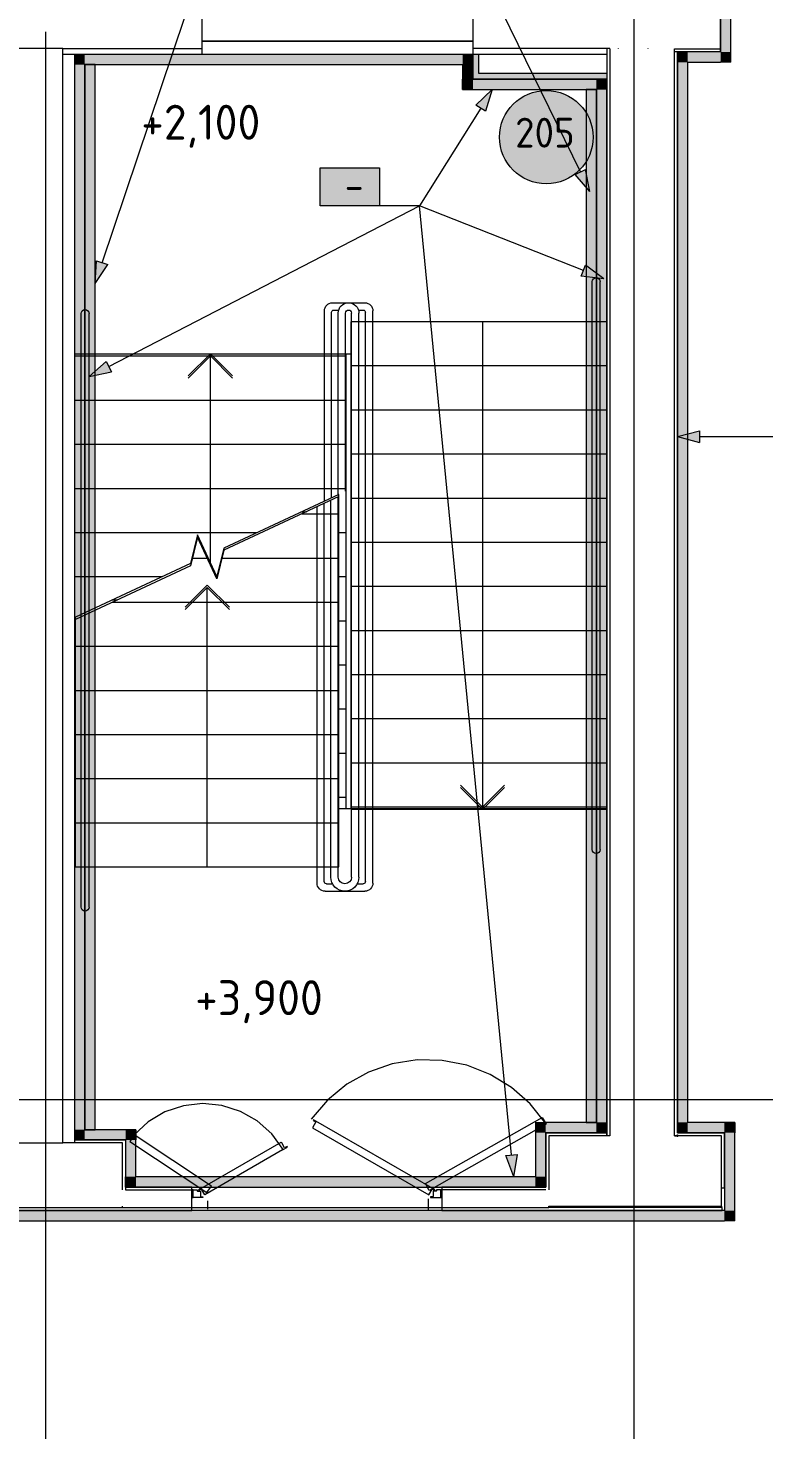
# Model space of a CAD drawing. Header units: millimetres. Extents: x 0 to 1189, y 0 to 841.
# Drawn here: x 721 to 771, y 394.9 to 490.2 of the extents above; entities that cross this region are included whole.
import ezdxf

# ---------------------------------------------------------------- set-up
doc = ezdxf.new("R2010")
doc.units = ezdxf.units.MM

msp = doc.modelspace()

# ---------------------------------------------------------------- hatches: boundary and pattern name
at = {"true_color": 0xf1d696}
h = msp.add_hatch(color=41, dxfattribs=at)
h.dxf.hatch_style = 2
h.paths.add_polyline_path([(768.752174, 488.603517), (768.052173, 488.603517), (768.052173, 494.103526), (768.752174, 494.103526)])
h = msp.add_hatch(color=41, dxfattribs=at)
h.dxf.hatch_style = 2
h.paths.add_polyline_path([(724.827107, 487.734516), (724.127106, 487.734516), (724.127106, 488.434517)])
h = msp.add_hatch(color=41, dxfattribs=at)
h.dxf.hatch_style = 2
h.paths.add_polyline_path([(724.827107, 488.434517), (724.827107, 487.734516), (724.127106, 488.434517)])
h = msp.add_hatch(color=41, dxfattribs=at)
h.dxf.hatch_style = 2
h.paths.add_polyline_path([(724.827107, 487.734516), (724.827107, 488.434517), (750.509147, 488.434517), (750.509147, 487.734516)])
h = msp.add_hatch(color=41, dxfattribs=at)
h.dxf.hatch_style = 2
h.paths.add_polyline_path([(750.509147, 487.734516), (750.509147, 488.434517), (751.209148, 488.434517)])
h = msp.add_hatch(color=41, dxfattribs=at)
h.dxf.hatch_style = 2
h.paths.add_polyline_path([(750.509147, 487.734516), (751.209148, 488.434517), (751.209148, 487.734516)])
h = msp.add_hatch(color=7)
h.dxf.hatch_style = 2
h.paths.add_polyline_path([(751.209148, 487.139515), (751.209148, 488.434517), (751.609148, 488.434517), (751.609148, 487.139515)])
h = msp.add_hatch(color=41, dxfattribs=at)
h.dxf.hatch_style = 2
h.paths.add_polyline_path([(765.80917, 487.903516), (765.109169, 487.903516), (765.109169, 488.603517)])
h = msp.add_hatch(color=41, dxfattribs=at)
h.dxf.hatch_style = 2
h.paths.add_polyline_path([(765.80917, 488.603517), (765.80917, 487.903516), (765.109169, 488.603517)])
h = msp.add_hatch(color=41, dxfattribs=at)
h.dxf.hatch_style = 2
h.paths.add_polyline_path([(765.80917, 487.903516), (765.80917, 488.603517), (768.052173, 488.603517), (768.052173, 487.903516)])
h = msp.add_hatch(color=41, dxfattribs=at)
h.dxf.hatch_style = 2
h.paths.add_polyline_path([(768.052173, 488.603517), (768.752174, 487.903516), (768.052173, 487.903516)])
h = msp.add_hatch(color=41, dxfattribs=at)
h.dxf.hatch_style = 2
h.paths.add_polyline_path([(768.752174, 488.603517), (768.752174, 487.903516), (768.052173, 488.603517)])
h = msp.add_hatch(color=41, dxfattribs=at)
h.dxf.hatch_style = 2
h.paths.add_polyline_path([(724.827107, 415.328405), (724.127106, 415.328405), (724.127106, 487.734516), (724.827107, 487.734516)])
at = {"true_color": 0x3dad99}
h = msp.add_hatch(color=135, dxfattribs=at)
h.dxf.hatch_style = 2
h.paths.add_polyline_path([(724.827107, 487.734516), (725.527108, 487.734516), (725.527108, 415.328405), (724.827107, 415.328405)])
at = {"true_color": 0xf1d696}
h = msp.add_hatch(color=41, dxfattribs=at)
h.dxf.hatch_style = 2
h.paths.add_polyline_path([(750.509147, 487.734516), (751.209148, 487.734516), (751.209148, 486.739514), (750.509147, 486.739514)])
h = msp.add_hatch(color=7)
h.dxf.hatch_style = 2
h.paths.add_polyline_path([(751.209148, 486.739514), (751.209148, 487.139515), (760.309162, 487.139515), (760.309162, 486.739514)])
h = msp.add_hatch(color=41, dxfattribs=at)
h.dxf.hatch_style = 2
h.paths.add_polyline_path([(765.80917, 415.818406), (765.109169, 415.818406), (765.109169, 487.903516), (765.80917, 487.903516)])
h = msp.add_hatch(color=41, dxfattribs=at)
h.dxf.hatch_style = 2
h.paths.add_polyline_path([(751.209148, 486.739514), (750.509147, 486.039513), (750.509147, 486.739514)])
h = msp.add_hatch(color=41, dxfattribs=at)
h.dxf.hatch_style = 2
h.paths.add_polyline_path([(751.209148, 486.739514), (751.209148, 486.039513), (750.509147, 486.039513)])
h = msp.add_hatch(color=41, dxfattribs=at)
h.dxf.hatch_style = 2
h.paths.add_polyline_path([(751.209148, 486.039513), (751.209148, 486.739514), (759.609161, 486.739514), (759.609161, 486.039513)])
h = msp.add_hatch(color=41, dxfattribs=at)
h.dxf.hatch_style = 2
h.paths.add_polyline_path([(760.309162, 486.739514), (759.609161, 486.039513), (759.609161, 486.739514)])
h = msp.add_hatch(color=41, dxfattribs=at)
h.dxf.hatch_style = 2
h.paths.add_polyline_path([(759.609161, 486.039513), (760.309162, 486.739514), (760.309162, 486.039513)])
at = {"true_color": 0x0077b0}
h = msp.add_hatch(color=144, dxfattribs=at)
h.dxf.hatch_style = 2
h.paths.add_polyline_path([(752.52915, 486.039513), (752.077149, 484.562511), (751.398148, 484.986512)])
at = {"true_color": 0xffffff}
h = msp.add_hatch(color=7, dxfattribs=at)
edge = h.paths.add_edge_path()
edge.add_arc((756.197655, 482.804508), 3.176255, 0, 360)
at = {"true_color": 0x3dad99}
h = msp.add_hatch(color=135, dxfattribs=at)
h.dxf.hatch_style = 2
h.paths.add_polyline_path([(759.609161, 415.818406), (758.909159, 415.818406), (758.909159, 486.039513), (759.609161, 486.039513)])
at = {"true_color": 0xf1d696}
h = msp.add_hatch(color=41, dxfattribs=at)
h.dxf.hatch_style = 2
h.paths.add_polyline_path([(759.609161, 486.039513), (760.309162, 486.039513), (760.309162, 415.818406), (759.609161, 415.818406)])
at = {"true_color": 0xffffff}
h = msp.add_hatch(color=7, dxfattribs=at)
h.dxf.hatch_style = 2
h.paths.add_polyline_path([(740.816132, 480.719505), (744.856138, 480.719505), (744.856138, 478.130501), (740.816132, 478.130501)])
h = msp.add_hatch(color=7, dxfattribs=at)
h.dxf.hatch_style = 2
h.paths.add_polyline_path([(740.816132, 480.719505), (744.856138, 480.719505), (744.856138, 478.130501), (740.816132, 478.130501)])
h = msp.add_hatch(color=7, dxfattribs=at)
h.dxf.hatch_style = 2
h.paths.add_polyline_path([(740.816132, 480.719505), (744.856138, 480.719505), (744.856138, 478.130501), (740.816132, 478.130501)])
h = msp.add_hatch(color=7, dxfattribs=at)
h.dxf.hatch_style = 2
h.paths.add_polyline_path([(740.816132, 480.719505), (744.856138, 480.719505), (744.856138, 478.130501), (740.816132, 478.130501)])
at = {"true_color": 0x0077b0}
h = msp.add_hatch(color=144, dxfattribs=at)
h.paths.add_polyline_path([(742.027762, 479.322795), (742.027762, 480.129774), (741.998272, 480.286457), (741.90925, 480.417508), (741.780611, 480.503911), (741.624272, 480.533263), (741.467796, 480.503911), (741.336538, 480.417508), (741.249101, 480.286457), (741.220782, 480.129774), (741.220782, 479.322795), (741.249101, 479.166456), (741.336538, 479.037816), (741.467796, 478.948795), (741.624272, 478.919305), (741.780611, 478.948795), (741.90925, 479.037816), (741.998272, 479.166456)])
h.paths.add_polyline_path([(742.228404, 479.322795), (742.217251, 479.202139), (742.183824, 479.090113), (742.128178, 478.987079), (742.050361, 478.893398), (741.958593, 478.816099), (741.85654, 478.761589), (741.744876, 478.729299), (741.624272, 478.718663), (741.50254, 478.729299), (741.390832, 478.761589), (741.288634, 478.816099), (741.195427, 478.893398), (741.117697, 478.987079), (741.062239, 479.090113), (741.029003, 479.202139), (741.017935, 479.322795), (741.017935, 480.129774), (741.029003, 480.251506), (741.062239, 480.363214), (741.117697, 480.465412), (741.195427, 480.558619), (741.288634, 480.636435), (741.390832, 480.692082), (741.50254, 480.725508), (741.624272, 480.736662), (741.744928, 480.725551), (741.856954, 480.692427), (741.959988, 480.637598), (742.053669, 480.561375), (742.129573, 480.467738), (742.184238, 480.364592), (742.217302, 480.251937), (742.228404, 480.129774)])
h = msp.add_hatch(color=144, dxfattribs=at)
h.paths.add_polyline_path([(742.027762, 479.322795), (742.027762, 480.129774), (741.998272, 480.286457), (741.90925, 480.417508), (741.780611, 480.503911), (741.624272, 480.533263), (741.467796, 480.503911), (741.336538, 480.417508), (741.249101, 480.286457), (741.220782, 480.129774), (741.220782, 479.322795), (741.249101, 479.166456), (741.336538, 479.037816), (741.467796, 478.948795), (741.624272, 478.919305), (741.780611, 478.948795), (741.90925, 479.037816), (741.998272, 479.166456)])
h.paths.add_polyline_path([(742.228404, 479.322795), (742.217251, 479.202139), (742.183824, 479.090113), (742.128178, 478.987079), (742.050361, 478.893398), (741.958593, 478.816099), (741.85654, 478.761589), (741.744876, 478.729299), (741.624272, 478.718663), (741.50254, 478.729299), (741.390832, 478.761589), (741.288634, 478.816099), (741.195427, 478.893398), (741.117697, 478.987079), (741.062239, 479.090113), (741.029003, 479.202139), (741.017935, 479.322795), (741.017935, 480.129774), (741.029003, 480.251506), (741.062239, 480.363214), (741.117697, 480.465412), (741.195427, 480.558619), (741.288634, 480.636435), (741.390832, 480.692082), (741.50254, 480.725508), (741.624272, 480.736662), (741.744928, 480.725551), (741.856954, 480.692427), (741.959988, 480.637598), (742.053669, 480.561375), (742.129573, 480.467738), (742.184238, 480.364592), (742.217302, 480.251937), (742.228404, 480.129774)])
h = msp.add_hatch(color=144, dxfattribs=at)
h.paths.add_polyline_path([(742.027762, 479.322795), (742.027762, 480.129774), (741.998272, 480.286457), (741.90925, 480.417508), (741.780611, 480.503911), (741.624272, 480.533263), (741.467796, 480.503911), (741.336538, 480.417508), (741.249101, 480.286457), (741.220782, 480.129774), (741.220782, 479.322795), (741.249101, 479.166456), (741.336538, 479.037816), (741.467796, 478.948795), (741.624272, 478.919305), (741.780611, 478.948795), (741.90925, 479.037816), (741.998272, 479.166456)])
h.paths.add_polyline_path([(742.228404, 479.322795), (742.217251, 479.202139), (742.183824, 479.090113), (742.128178, 478.987079), (742.050361, 478.893398), (741.958593, 478.816099), (741.85654, 478.761589), (741.744876, 478.729299), (741.624272, 478.718663), (741.50254, 478.729299), (741.390832, 478.761589), (741.288634, 478.816099), (741.195427, 478.893398), (741.117697, 478.987079), (741.062239, 479.090113), (741.029003, 479.202139), (741.017935, 479.322795), (741.017935, 480.129774), (741.029003, 480.251506), (741.062239, 480.363214), (741.117697, 480.465412), (741.195427, 480.558619), (741.288634, 480.636435), (741.390832, 480.692082), (741.50254, 480.725508), (741.624272, 480.736662), (741.744928, 480.725551), (741.856954, 480.692427), (741.959988, 480.637598), (742.053669, 480.561375), (742.129573, 480.467738), (742.184238, 480.364592), (742.217302, 480.251937), (742.228404, 480.129774)])
h = msp.add_hatch(color=144, dxfattribs=at)
h.paths.add_polyline_path([(742.027762, 479.322795), (742.027762, 480.129774), (741.998272, 480.286457), (741.90925, 480.417508), (741.780611, 480.503911), (741.624272, 480.533263), (741.467796, 480.503911), (741.336538, 480.417508), (741.249101, 480.286457), (741.220782, 480.129774), (741.220782, 479.322795), (741.249101, 479.166456), (741.336538, 479.037816), (741.467796, 478.948795), (741.624272, 478.919305), (741.780611, 478.948795), (741.90925, 479.037816), (741.998272, 479.166456)])
h.paths.add_polyline_path([(742.228404, 479.322795), (742.217251, 479.202139), (742.183824, 479.090113), (742.128178, 478.987079), (742.050361, 478.893398), (741.958593, 478.816099), (741.85654, 478.761589), (741.744876, 478.729299), (741.624272, 478.718663), (741.50254, 478.729299), (741.390832, 478.761589), (741.288634, 478.816099), (741.195427, 478.893398), (741.117697, 478.987079), (741.062239, 479.090113), (741.029003, 479.202139), (741.017935, 479.322795), (741.017935, 480.129774), (741.029003, 480.251506), (741.062239, 480.363214), (741.117697, 480.465412), (741.195427, 480.558619), (741.288634, 480.636435), (741.390832, 480.692082), (741.50254, 480.725508), (741.624272, 480.736662), (741.744928, 480.725551), (741.856954, 480.692427), (741.959988, 480.637598), (742.053669, 480.561375), (742.129573, 480.467738), (742.184238, 480.364592), (742.217302, 480.251937), (742.228404, 480.129774)])
h = msp.add_hatch(color=144, dxfattribs=at)
h.dxf.hatch_style = 2
h.paths.add_polyline_path([(744.450881, 480.392152), (744.219371, 480.160642), (744.148815, 480.129774), (744.072679, 480.155061), (744.047392, 480.231197), (744.075504, 480.301753), (744.470725, 480.696974), (744.511515, 480.726327), (744.552305, 480.736662), (744.628442, 480.711099), (744.653729, 480.634687), (744.653729, 478.81733), (744.628442, 478.742572), (744.552305, 478.718663), (744.476168, 478.742572), (744.450881, 478.81733)])
h = msp.add_hatch(color=144, dxfattribs=at)
h.dxf.hatch_style = 2
h.paths.add_polyline_path([(744.450881, 480.392152), (744.219371, 480.160642), (744.148815, 480.129774), (744.072679, 480.155061), (744.047392, 480.231197), (744.075504, 480.301753), (744.470725, 480.696974), (744.511515, 480.726327), (744.552305, 480.736662), (744.628442, 480.711099), (744.653729, 480.634687), (744.653729, 478.81733), (744.628442, 478.742572), (744.552305, 478.718663), (744.476168, 478.742572), (744.450881, 478.81733)])
h = msp.add_hatch(color=144, dxfattribs=at)
h.dxf.hatch_style = 2
h.paths.add_polyline_path([(744.450881, 480.392152), (744.219371, 480.160642), (744.148815, 480.129774), (744.072679, 480.155061), (744.047392, 480.231197), (744.075504, 480.301753), (744.470725, 480.696974), (744.511515, 480.726327), (744.552305, 480.736662), (744.628442, 480.711099), (744.653729, 480.634687), (744.653729, 478.81733), (744.628442, 478.742572), (744.552305, 478.718663), (744.476168, 478.742572), (744.450881, 478.81733)])
h = msp.add_hatch(color=144, dxfattribs=at)
h.dxf.hatch_style = 2
h.paths.add_polyline_path([(744.450881, 480.392152), (744.219371, 480.160642), (744.148815, 480.129774), (744.072679, 480.155061), (744.047392, 480.231197), (744.075504, 480.301753), (744.470725, 480.696974), (744.511515, 480.726327), (744.552305, 480.736662), (744.628442, 480.711099), (744.653729, 480.634687), (744.653729, 478.81733), (744.628442, 478.742572), (744.552305, 478.718663), (744.476168, 478.742572), (744.450881, 478.81733)])
h = msp.add_hatch(color=144, dxfattribs=at)
h.dxf.hatch_style = 2
h.paths.add_polyline_path([(759.16816, 479.101503), (758.153158, 480.266504), (758.872159, 480.618505)])
h = msp.add_hatch(color=144, dxfattribs=at)
h.dxf.hatch_style = 2
h.paths.add_polyline_path([(743.541302, 479.22082), (742.734323, 479.22082), (742.658186, 479.246382), (742.632899, 479.322795), (742.658186, 479.398931), (742.734323, 479.424218), (743.541302, 479.424218), (743.617438, 479.398931), (743.642725, 479.322795), (743.617438, 479.246382)])
h = msp.add_hatch(color=144, dxfattribs=at)
h.dxf.hatch_style = 2
h.paths.add_polyline_path([(743.541302, 479.22082), (742.734323, 479.22082), (742.658186, 479.246382), (742.632899, 479.322795), (742.658186, 479.398931), (742.734323, 479.424218), (743.541302, 479.424218), (743.617438, 479.398931), (743.642725, 479.322795), (743.617438, 479.246382)])
h = msp.add_hatch(color=144, dxfattribs=at)
h.dxf.hatch_style = 2
h.paths.add_polyline_path([(743.541302, 479.22082), (742.734323, 479.22082), (742.658186, 479.246382), (742.632899, 479.322795), (742.658186, 479.398931), (742.734323, 479.424218), (743.541302, 479.424218), (743.617438, 479.398931), (743.642725, 479.322795), (743.617438, 479.246382)])
h = msp.add_hatch(color=144, dxfattribs=at)
h.dxf.hatch_style = 2
h.paths.add_polyline_path([(743.541302, 479.22082), (742.734323, 479.22082), (742.658186, 479.246382), (742.632899, 479.322795), (742.658186, 479.398931), (742.734323, 479.424218), (743.541302, 479.424218), (743.617438, 479.398931), (743.642725, 479.322795), (743.617438, 479.246382)])
h = msp.add_hatch(color=144, dxfattribs=at)
h.dxf.hatch_style = 2
h.paths.add_polyline_path([(725.527108, 472.851493), (725.624109, 474.393495), (726.38211, 474.138495)])
h = msp.add_hatch(color=144, dxfattribs=at)
h.dxf.hatch_style = 2
h.paths.add_polyline_path([(760.109161, 473.182494), (758.574159, 473.358494), (758.868159, 474.102495)])
h = msp.add_hatch(color=144, dxfattribs=at)
h.dxf.hatch_style = 2
h.paths.add_polyline_path([(725.129108, 466.523483), (726.27211, 467.564485), (726.63911, 466.853484)])
h = msp.add_hatch(color=144, dxfattribs=at)
h.dxf.hatch_style = 2
h.paths.add_polyline_path([(765.109169, 462.448477), (766.602171, 462.848478), (766.602171, 462.048477)])
at = {"true_color": 0xf1d696}
h = msp.add_hatch(color=41, dxfattribs=at)
h.dxf.hatch_style = 2
h.paths.add_polyline_path([(755.461154, 415.818406), (756.161155, 415.818406), (756.161155, 415.118405)])
h = msp.add_hatch(color=41, dxfattribs=at)
h.dxf.hatch_style = 2
h.paths.add_polyline_path([(755.461154, 415.118405), (755.461154, 415.818406), (756.161155, 415.118405)])
h = msp.add_hatch(color=41, dxfattribs=at)
h.dxf.hatch_style = 2
h.paths.add_polyline_path([(759.609161, 415.818406), (759.609161, 415.118405), (756.161155, 415.118405), (756.161155, 415.818406)])
h = msp.add_hatch(color=41, dxfattribs=at)
h.dxf.hatch_style = 2
h.paths.add_polyline_path([(759.609161, 415.818406), (760.309162, 415.818406), (760.309162, 415.118405)])
h = msp.add_hatch(color=41, dxfattribs=at)
h.dxf.hatch_style = 2
h.paths.add_polyline_path([(759.609161, 415.818406), (760.309162, 415.118405), (759.609161, 415.118405)])
h = msp.add_hatch(color=41, dxfattribs=at)
h.dxf.hatch_style = 2
h.paths.add_polyline_path([(765.80917, 415.818406), (765.80917, 415.118405), (765.109169, 415.118405)])
h = msp.add_hatch(color=41, dxfattribs=at)
h.dxf.hatch_style = 2
h.paths.add_polyline_path([(765.109169, 415.818406), (765.80917, 415.818406), (765.109169, 415.118405)])
h = msp.add_hatch(color=41, dxfattribs=at)
h.dxf.hatch_style = 2
h.paths.add_polyline_path([(768.311174, 415.818406), (768.311174, 415.118405), (765.80917, 415.118405), (765.80917, 415.818406)])
h = msp.add_hatch(color=41, dxfattribs=at)
h.dxf.hatch_style = 2
h.paths.add_polyline_path([(768.311174, 415.118405), (769.011175, 415.818406), (769.011175, 415.118405)])
h = msp.add_hatch(color=41, dxfattribs=at)
h.dxf.hatch_style = 2
h.paths.add_polyline_path([(768.311174, 415.818406), (769.011175, 415.818406), (768.311174, 415.118405)])
h = msp.add_hatch(color=41, dxfattribs=at)
h.dxf.hatch_style = 2
h.paths.add_polyline_path([(724.827107, 415.328405), (724.827107, 414.628404), (724.127106, 414.628404)])
h = msp.add_hatch(color=41, dxfattribs=at)
h.dxf.hatch_style = 2
h.paths.add_polyline_path([(724.127106, 415.328405), (724.827107, 415.328405), (724.127106, 414.628404)])
h = msp.add_hatch(color=41, dxfattribs=at)
h.dxf.hatch_style = 2
h.paths.add_polyline_path([(727.598112, 415.328405), (727.598112, 414.628404), (724.827107, 414.628404), (724.827107, 415.328405)])
h = msp.add_hatch(color=41, dxfattribs=at)
h.dxf.hatch_style = 2
h.paths.add_polyline_path([(727.598112, 414.628404), (728.298113, 415.328405), (728.298113, 414.628404)])
h = msp.add_hatch(color=41, dxfattribs=at)
h.dxf.hatch_style = 2
h.paths.add_polyline_path([(727.598112, 415.328405), (728.298113, 415.328405), (727.598112, 414.628404)])
h = msp.add_hatch(color=41, dxfattribs=at)
h.dxf.hatch_style = 2
h.paths.add_polyline_path([(728.298113, 412.1284), (727.598112, 412.1284), (727.598112, 414.628404), (728.298113, 414.628404)])
h = msp.add_hatch(color=41, dxfattribs=at)
h.dxf.hatch_style = 2
h.paths.add_polyline_path([(755.461154, 415.118405), (756.161155, 415.118405), (756.161155, 412.1284), (755.461154, 412.1284)])
h = msp.add_hatch(color=7)
h.dxf.hatch_style = 2
h.paths.add_polyline_path([(765.199169, 414.921405), (765.172732, 414.984967), (765.109169, 415.011405), (765.045606, 414.984967), (765.019169, 414.921405), (765.045606, 414.854842), (765.109169, 414.828404), (765.172732, 414.854842)])
h = msp.add_hatch(color=41, dxfattribs=at)
h.dxf.hatch_style = 2
h.paths.add_polyline_path([(769.011175, 409.828397), (768.311174, 409.828397), (768.311174, 415.118405), (769.011175, 415.118405)])
at = {"true_color": 0x0077b0}
h = msp.add_hatch(color=144, dxfattribs=at)
h.dxf.hatch_style = 2
h.paths.add_polyline_path([(753.981152, 412.1284), (753.439151, 413.575403), (754.235152, 413.652403)])
at = {"true_color": 0xf1d696}
h = msp.add_hatch(color=41, dxfattribs=at)
h.dxf.hatch_style = 2
h.paths.add_polyline_path([(727.598112, 412.1284), (728.298113, 412.1284), (727.598112, 411.428399)])
h = msp.add_hatch(color=41, dxfattribs=at)
h.dxf.hatch_style = 2
h.paths.add_polyline_path([(728.298113, 412.1284), (728.298113, 411.428399), (727.598112, 411.428399)])
h = msp.add_hatch(color=41, dxfattribs=at)
h.dxf.hatch_style = 2
h.paths.add_polyline_path([(755.461154, 412.1284), (755.461154, 411.428399), (728.298113, 411.428399), (728.298113, 412.1284)])
h = msp.add_hatch(color=41, dxfattribs=at)
h.dxf.hatch_style = 2
h.paths.add_polyline_path([(755.461154, 412.1284), (756.161155, 412.1284), (756.161155, 411.428399)])
h = msp.add_hatch(color=41, dxfattribs=at)
h.dxf.hatch_style = 2
h.paths.add_polyline_path([(755.461154, 411.428399), (755.461154, 412.1284), (756.161155, 411.428399)])
h = msp.add_hatch(color=41, dxfattribs=at)
h.dxf.hatch_style = 2
h.paths.add_polyline_path([(682.526043, 409.128396), (682.526043, 409.828397), (768.311174, 409.828397), (768.311174, 409.128396)])
h = msp.add_hatch(color=41, dxfattribs=at)
h.dxf.hatch_style = 2
h.paths.add_polyline_path([(768.311174, 409.828397), (769.011175, 409.128396), (768.311174, 409.128396)])
h = msp.add_hatch(color=41, dxfattribs=at)
h.dxf.hatch_style = 2
h.paths.add_polyline_path([(769.011175, 409.828397), (769.011175, 409.128396), (768.311174, 409.828397)])

# ---------------------------------------------------------------- linework, layer by layer
at = {"color": 7, "lineweight": 0}
for points in [[(762.173164, 237.628134), (762.173164, 717.840867)], [(768.052173, 494.103526), (768.052173, 488.603517)], [(768.052173, 488.803517), (768.052173, 493.903525)], [(768.752174, 487.903516), (768.752174, 494.103526)], [(732.80912, 488.834518), (732.80912, 492.634523)], [(751.209148, 492.634523), (751.209148, 488.834518)], [(722.173103, 237.628134), (722.173103, 489.971519)], [(751.209148, 489.334518), (732.80912, 489.334518)], [(751.209148, 489.307518), (732.80912, 489.307518)], [(723.327105, 488.834518), (719.527099, 488.834518)], [(723.327105, 414.428404), (723.327105, 488.834518)], [(723.327105, 488.834518), (732.80912, 488.834518)], [(732.80912, 488.434517), (723.327105, 488.434517)], [(724.127106, 488.434517), (724.127106, 414.428404)], [(724.127106, 488.434517), (724.127106, 487.734516)], [(750.509147, 488.434517), (724.127106, 488.434517)], [(732.80912, 488.434517), (732.80912, 488.834518)], [(751.209148, 488.434517), (750.509147, 488.434517)], [(757.996158, 488.834518), (751.209148, 488.834518)], [(751.209148, 488.834518), (751.209148, 486.739514)], [(760.309162, 488.434517), (751.209148, 488.434517)], [(751.209148, 486.739514), (751.209148, 488.434517)], [(751.609148, 487.139515), (751.609148, 488.434517)], [(760.309162, 488.834518), (757.996158, 488.834518)], [(760.509162, 488.834518), (760.309162, 488.834518)], [(760.309162, 488.834518), (760.309162, 414.918405)], [(760.509162, 488.803517), (760.509162, 488.834518)], [(760.509162, 488.803517), (760.509162, 414.918405)], [(761.109163, 488.803517), (761.109163, 488.834518)], [(763.096166, 488.834518), (763.096166, 488.803517)], [(764.909169, 488.803517), (768.052173, 488.803517)], [(764.909169, 414.918405), (764.909169, 488.803517)], [(768.052173, 488.603517), (764.909169, 488.603517)], [(765.109169, 415.118405), (765.109169, 488.603517)], [(765.109169, 488.603517), (765.109169, 487.903516)], [(768.052173, 488.603517), (765.109169, 488.603517)], [(768.052173, 488.603517), (768.052173, 488.803517)], [(724.127106, 487.734516), (724.127106, 414.628404)], [(724.827107, 487.734516), (750.509147, 487.734516)], [(724.827107, 415.328405), (724.827107, 487.734516)], [(724.827107, 487.734516), (724.827107, 415.328405)], [(725.527108, 487.734516), (724.827107, 487.734516)], [(725.527108, 415.328405), (725.527108, 487.734516)], [(750.509147, 487.734516), (750.509147, 486.739514)], [(760.309162, 487.139515), (751.609148, 487.139515)], [(765.109169, 487.903516), (765.109169, 415.118405)], [(765.80917, 487.903516), (768.052173, 487.903516)], [(765.80917, 415.818406), (765.80917, 487.903516)], [(768.752174, 487.903516), (768.052173, 487.903516)], [(750.509147, 486.039513), (750.509147, 486.739514)], [(751.209148, 486.739514), (760.309162, 486.739514)], [(759.609161, 486.739514), (751.209148, 486.739514)], [(760.309162, 486.739514), (759.609161, 486.739514)], [(760.309162, 415.818406), (760.309162, 486.739514)], [(750.509147, 486.039513), (759.609161, 486.039513)], [(753.02115, 482.804508), (753.037548, 483.129227), (753.085678, 483.444568), (753.163942, 483.748934), (753.270745, 484.040729), (753.404488, 484.318356), (753.563577, 484.580218), (753.746414, 484.824719), (753.951402, 485.050262), (754.176945, 485.25525), (754.421446, 485.438087), (754.683308, 485.597175), (754.960935, 485.730919), (755.25273, 485.837721), (755.557096, 485.915986), (755.872437, 485.964115), (756.197155, 485.980513), (756.52205, 485.964115), (756.837545, 485.915986), (757.142045, 485.837721), (757.433954, 485.730919), (757.711678, 485.597175), (757.973621, 485.438087), (758.218188, 485.25525), (758.443784, 485.050262), (758.648813, 484.824719), (758.831681, 484.580218), (758.990792, 484.318356), (759.12455, 484.040729), (759.231362, 483.748934), (759.309631, 483.444568), (759.357762, 483.129227), (759.37416, 482.804508)], [(759.609161, 486.039513), (758.909159, 486.039513)], [(758.909159, 486.039513), (758.909159, 415.818406)], [(759.609161, 486.039513), (759.609161, 415.818406)], [(759.609161, 415.818406), (759.609161, 486.039513)], [(759.37416, 482.804508), (759.357762, 482.47979), (759.309631, 482.164449), (759.231362, 481.860083), (759.12455, 481.568288), (758.990792, 481.290661), (758.831681, 481.028799), (758.648813, 480.784298), (758.443784, 480.558755), (758.218188, 480.353767), (757.973621, 480.17093), (757.711678, 480.011841), (757.433954, 479.878098), (757.142045, 479.771295), (756.837545, 479.693031), (756.52205, 479.644901), (756.197155, 479.628503), (755.872437, 479.644901), (755.557096, 479.693031), (755.25273, 479.771295), (754.960935, 479.878098), (754.683308, 480.011841), (754.421446, 480.17093), (754.176945, 480.353767), (753.951402, 480.558755), (753.746414, 480.784298), (753.563577, 481.028799), (753.404488, 481.290661), (753.270745, 481.568288), (753.163942, 481.860083), (753.085678, 482.164449), (753.037548, 482.47979), (753.02115, 482.804508)], [(759.32316, 472.981493), (759.344223, 473.085806), (759.40166, 473.170994), (759.486848, 473.228431), (759.59116, 473.249494), (759.695473, 473.228431), (759.780661, 473.170994), (759.838098, 473.085806), (759.859161, 472.981493)], [(759.32316, 434.367434), (759.32316, 472.981493)], [(759.859161, 434.367434), (759.859161, 472.981493)], [(724.577107, 470.81149), (724.59817, 470.915803), (724.655607, 471.00099), (724.740795, 471.058428), (724.845107, 471.07949), (724.94942, 471.058428), (725.034608, 471.00099), (725.092045, 470.915803), (725.113108, 470.81149)], [(741.113132, 470.99949), (741.124296, 471.110405), (741.15632, 471.213678), (741.207, 471.307108), (741.274133, 471.388491), (741.355515, 471.455624), (741.448945, 471.506304), (741.552219, 471.538327), (741.663133, 471.549491)], [(741.113132, 458.04947), (741.113132, 470.99949)], [(741.603133, 470.89949), (741.614899, 470.957943), (741.647008, 471.005615), (741.69468, 471.037725), (741.753133, 471.04949)], [(741.603133, 458.299471), (741.603133, 470.89949)], [(741.663133, 471.549491), (743.863136, 471.549491)], [(741.753133, 471.04949), (742.083134, 471.04949)], [(742.053134, 470.84649), (742.067427, 470.988383), (742.108415, 471.120444), (742.173263, 471.239872), (742.259134, 471.343866), (742.363193, 471.429626), (742.482603, 471.49435), (742.614529, 471.535239), (742.756135, 471.549491), (742.89774, 471.535239), (743.029666, 471.49435), (743.149077, 471.429626), (743.253136, 471.343866), (743.339007, 471.239872), (743.403855, 471.120444), (743.444843, 470.988383), (743.459136, 470.84649)], [(742.053134, 458.495471), (742.053134, 470.84649)], [(742.553134, 470.84649), (742.569103, 470.925459), (742.612635, 470.98999), (742.677166, 471.033522), (742.756135, 471.04949), (742.835104, 471.033522), (742.899635, 470.98999), (742.943166, 470.925459), (742.959135, 470.84649)], [(742.553134, 458.728472), (742.553134, 470.84649)], [(742.959135, 432.498431), (742.959135, 470.84649)], [(743.429136, 471.04949), (743.759136, 471.04949)], [(743.459136, 432.498431), (743.459136, 470.84649)], [(743.759136, 471.04949), (743.81759, 471.037725), (743.865261, 471.005615), (743.897371, 470.957943), (743.909137, 470.89949)], [(743.863136, 471.549491), (743.974051, 471.538327), (744.077324, 471.506304), (744.170754, 471.455624), (744.252137, 471.388491), (744.31927, 471.307108), (744.36995, 471.213678), (744.401973, 471.110405), (744.413137, 470.99949)], [(743.909137, 432.194431), (743.909137, 470.89949)], [(744.413137, 432.094431), (744.413137, 470.99949)], [(724.577107, 430.462428), (724.577107, 470.81149)], [(725.113108, 430.462428), (725.113108, 470.81149)], [(760.309162, 470.249489), (742.909135, 470.249489)], [(742.909135, 470.249489), (742.909135, 467.249485)], [(760.309162, 470.249489), (742.909135, 470.249489)], [(751.859149, 470.249489), (751.859149, 467.249485)], [(724.127106, 468.079486), (742.603135, 468.079486)], [(724.127106, 468.079486), (742.603135, 468.079486)], [(733.36512, 468.079486), (731.865118, 466.579484)], [(733.36512, 467.929486), (733.36512, 468.079486)], [(733.36512, 468.079486), (734.865123, 466.579484)], [(742.603135, 468.079486), (742.909135, 468.079486)], [(742.603135, 467.929486), (742.603135, 468.079486)], [(724.127106, 467.929486), (742.603135, 467.929486)], [(733.36512, 467.929486), (731.865118, 466.429483)], [(733.36512, 464.929481), (733.36512, 467.929486)], [(733.36512, 467.929486), (734.865123, 466.429483)], [(742.603135, 464.929481), (742.603135, 467.929486)], [(742.909135, 467.249485), (742.909135, 464.24948)], [(760.309162, 467.249485), (742.909135, 467.249485)], [(760.309162, 467.249485), (742.909135, 467.249485)], [(751.859149, 467.249485), (751.859149, 464.24948)], [(724.127106, 464.929481), (742.603135, 464.929481)], [(724.127106, 464.929481), (742.603135, 464.929481)], [(733.36512, 461.929476), (733.36512, 464.929481)], [(742.603135, 461.929476), (742.603135, 464.929481)], [(742.909135, 464.24948), (742.909135, 461.249475)], [(760.309162, 464.24948), (742.909135, 464.24948)], [(760.309162, 464.24948), (742.909135, 464.24948)], [(751.859149, 464.24948), (751.859149, 461.249475)], [(724.127106, 461.929476), (742.603135, 461.929476)], [(724.127106, 461.929476), (742.603135, 461.929476)], [(733.36512, 458.929472), (733.36512, 461.929476)], [(742.603135, 458.929472), (742.603135, 461.929476)], [(742.909135, 461.249475), (742.909135, 458.249471)], [(760.309162, 461.249475), (742.909135, 461.249475)], [(760.309162, 461.249475), (742.909135, 461.249475)], [(751.859149, 461.249475), (751.859149, 458.249471)], [(724.127106, 458.929472), (742.603135, 458.929472)], [(724.127106, 458.929472), (742.603135, 458.929472)], [(733.36512, 455.929467), (733.36512, 458.929472)], [(742.103134, 458.518471), (734.286122, 454.873466)], [(742.103134, 458.368471), (742.103134, 458.518471)], [(742.603135, 455.929467), (742.603135, 458.929472)], [(742.103134, 458.368471), (734.286122, 454.723465)], [(740.613131, 432.094431), (740.613131, 457.67547)], [(741.103132, 432.194431), (741.103132, 457.89447)], [(741.553133, 432.498431), (741.553133, 458.098471)], [(742.053134, 432.498431), (742.053134, 458.348471)], [(742.103134, 457.194469), (742.103134, 458.368471)], [(742.909135, 458.249471), (742.909135, 455.249466)], [(760.309162, 458.249471), (742.909135, 458.249471)], [(760.309162, 458.249471), (742.909135, 458.249471)], [(751.859149, 458.249471), (751.859149, 455.249466)], [(739.58713, 457.344469), (739.90813, 457.344469)], [(739.58713, 457.344469), (739.90813, 457.344469)], [(739.58713, 457.194469), (742.103134, 457.194469)], [(739.58713, 457.194469), (742.103134, 457.194469)], [(742.103134, 454.194465), (742.103134, 457.194469)], [(724.127106, 455.929467), (736.551125, 455.929467)], [(724.127106, 455.929467), (736.551125, 455.929467)], [(732.493119, 455.761467), (732.020118, 453.816464)], [(732.493119, 455.611467), (732.020118, 453.666464)], [(733.813121, 452.928463), (732.493119, 455.761467)], [(733.813121, 452.778462), (732.493119, 455.611467)], [(733.36512, 453.890464), (733.36512, 455.929467)], [(742.103134, 455.929467), (742.603135, 455.929467)], [(742.103134, 455.929467), (742.603135, 455.929467)], [(742.603135, 452.929463), (742.603135, 455.929467)], [(734.286122, 454.873466), (733.813121, 452.928463)], [(734.286122, 454.723465), (733.813121, 452.778462)], [(742.909135, 455.249466), (742.909135, 452.249462)], [(760.309162, 455.249466), (742.909135, 455.249466)], [(760.309162, 455.249466), (742.909135, 455.249466)], [(751.859149, 455.249466), (751.859149, 452.249462)], [(732.020118, 453.816464), (724.203106, 450.171458)], [(732.148119, 454.344465), (732.185119, 454.344465)], [(732.148119, 454.344465), (732.185119, 454.344465)], [(732.148119, 454.194465), (733.15312, 454.194465)], [(732.148119, 454.194465), (733.15312, 454.194465)], [(733.08312, 454.344465), (733.15312, 454.344465)], [(733.08312, 454.344465), (733.15312, 454.344465)], [(734.157122, 454.344465), (734.194122, 454.344465)], [(734.157122, 454.344465), (734.194122, 454.344465)], [(734.157122, 454.194465), (742.103134, 454.194465)], [(734.157122, 454.194465), (742.103134, 454.194465)], [(742.103134, 451.19446), (742.103134, 454.194465)], [(724.127106, 452.929463), (730.117115, 452.929463)], [(724.127106, 452.929463), (730.117115, 452.929463)], [(732.020118, 453.666464), (724.203106, 450.021458)], [(742.103134, 452.929463), (742.603135, 452.929463)], [(742.103134, 452.929463), (742.603135, 452.929463)], [(742.603135, 449.929458), (742.603135, 452.929463)], [(733.15312, 452.344462), (731.653118, 450.844459)], [(733.15312, 452.194462), (731.653118, 450.694459)], [(733.15312, 452.344462), (734.653122, 450.844459)], [(733.15312, 451.19446), (733.15312, 452.194462)], [(733.15312, 452.194462), (734.653122, 450.694459)], [(742.909135, 452.249462), (742.909135, 449.249457)], [(760.309162, 452.249462), (742.909135, 452.249462)], [(760.309162, 452.249462), (742.909135, 452.249462)], [(751.859149, 452.249462), (751.859149, 449.249457)], [(726.71911, 451.34446), (727.041111, 451.34446)], [(726.71911, 451.34446), (727.041111, 451.34446)], [(726.71911, 451.19446), (742.103134, 451.19446)], [(726.71911, 451.19446), (742.103134, 451.19446)], [(733.15312, 448.194455), (733.15312, 451.19446)], [(742.103134, 448.194455), (742.103134, 451.19446)], [(724.127106, 449.929458), (724.203106, 449.929458)], [(724.127106, 449.929458), (724.203106, 449.929458)], [(724.203106, 450.021458), (724.203106, 450.171458)], [(724.203106, 448.194455), (724.203106, 450.021458)], [(742.103134, 449.929458), (742.603135, 449.929458)], [(742.103134, 449.929458), (742.603135, 449.929458)], [(742.603135, 446.929454), (742.603135, 449.929458)], [(742.909135, 449.249457), (742.909135, 446.249452)], [(760.309162, 449.249457), (742.909135, 449.249457)], [(760.309162, 449.249457), (742.909135, 449.249457)], [(751.859149, 449.249457), (751.859149, 446.249452)], [(724.203106, 445.194451), (724.203106, 448.194455)], [(724.203106, 448.194455), (742.103134, 448.194455)], [(724.203106, 448.194455), (742.103134, 448.194455)], [(733.15312, 445.194451), (733.15312, 448.194455)], [(742.103134, 445.194451), (742.103134, 448.194455)], [(724.127106, 446.929454), (724.203106, 446.929454)], [(724.127106, 446.929454), (724.203106, 446.929454)], [(742.103134, 446.929454), (742.603135, 446.929454)], [(742.103134, 446.929454), (742.603135, 446.929454)], [(742.603135, 443.929449), (742.603135, 446.929454)], [(742.909135, 446.249452), (742.909135, 443.249448)], [(760.309162, 446.249452), (742.909135, 446.249452)], [(760.309162, 446.249452), (742.909135, 446.249452)], [(751.859149, 446.249452), (751.859149, 443.249448)], [(724.203106, 442.194446), (724.203106, 445.194451)], [(724.203106, 445.194451), (742.103134, 445.194451)], [(724.203106, 445.194451), (742.103134, 445.194451)], [(733.15312, 442.194446), (733.15312, 445.194451)], [(742.103134, 442.194446), (742.103134, 445.194451)], [(724.127106, 443.929449), (724.203106, 443.929449)], [(724.127106, 443.929449), (724.203106, 443.929449)], [(742.103134, 443.929449), (742.603135, 443.929449)], [(742.103134, 443.929449), (742.603135, 443.929449)], [(742.603135, 440.929444), (742.603135, 443.929449)], [(742.909135, 443.249448), (742.909135, 440.249443)], [(760.309162, 443.249448), (742.909135, 443.249448)], [(760.309162, 443.249448), (742.909135, 443.249448)], [(751.859149, 443.249448), (751.859149, 440.249443)], [(724.203106, 439.194442), (724.203106, 442.194446)], [(724.203106, 442.194446), (742.103134, 442.194446)], [(724.203106, 442.194446), (742.103134, 442.194446)], [(733.15312, 439.194442), (733.15312, 442.194446)], [(742.103134, 439.194442), (742.103134, 442.194446)], [(724.127106, 440.929444), (724.203106, 440.929444)], [(724.127106, 440.929444), (724.203106, 440.929444)], [(742.103134, 440.929444), (742.603135, 440.929444)], [(742.103134, 440.929444), (742.603135, 440.929444)], [(742.603135, 437.92944), (742.603135, 440.929444)], [(742.909135, 440.249443), (742.909135, 437.249439)], [(760.309162, 440.249443), (742.909135, 440.249443)], [(760.309162, 440.249443), (742.909135, 440.249443)], [(751.859149, 440.249443), (751.859149, 437.249439)], [(724.203106, 436.194437), (724.203106, 439.194442)], [(724.203106, 439.194442), (742.103134, 439.194442)], [(724.203106, 439.194442), (742.103134, 439.194442)], [(733.15312, 436.194437), (733.15312, 439.194442)], [(742.103134, 436.194437), (742.103134, 439.194442)], [(751.859149, 437.249439), (750.359146, 438.749441)], [(751.859149, 437.099438), (750.359146, 438.599441)], [(751.859149, 437.249439), (753.359151, 438.749441)], [(751.859149, 437.099438), (753.359151, 438.599441)], [(724.127106, 437.92944), (724.203106, 437.92944)], [(724.127106, 437.92944), (724.203106, 437.92944)], [(742.103134, 437.92944), (742.603135, 437.92944)], [(742.103134, 437.92944), (742.603135, 437.92944)], [(742.603135, 437.149439), (742.603135, 437.92944)], [(760.309162, 437.149439), (742.103134, 437.149439)], [(742.909135, 437.249439), (742.909135, 437.149439)], [(760.309162, 437.249439), (742.909135, 437.249439)], [(760.309162, 437.099438), (742.909135, 437.099438)], [(751.859149, 437.249439), (751.859149, 437.149439)], [(724.203106, 433.194433), (724.203106, 436.194437)], [(724.203106, 436.194437), (742.103134, 436.194437)], [(724.203106, 436.194437), (742.103134, 436.194437)], [(733.15312, 433.194433), (733.15312, 436.194437)], [(742.103134, 433.194433), (742.103134, 436.194437)], [(724.127106, 434.929435), (724.203106, 434.929435)], [(724.127106, 434.929435), (724.203106, 434.929435)], [(759.859161, 434.367434), (759.838098, 434.263122), (759.780661, 434.177934), (759.695473, 434.120496), (759.59116, 434.099434), (759.486848, 434.120496), (759.40166, 434.177934), (759.344223, 434.263122), (759.32316, 434.367434)], [(724.203106, 433.344433), (724.127106, 433.344433)], [(724.203106, 433.194433), (724.127106, 433.194433)], [(724.203106, 433.194433), (742.103134, 433.194433)], [(724.203106, 433.194433), (742.103134, 433.194433)], [(741.163132, 431.54443), (741.052218, 431.555635), (740.948945, 431.587758), (740.855515, 431.638561), (740.774132, 431.705805), (740.706999, 431.787253), (740.656319, 431.880665), (740.624296, 431.983804), (740.613131, 432.094431)], [(741.253132, 432.044431), (741.194679, 432.056337), (741.147007, 432.088681), (741.114898, 432.1364), (741.103132, 432.194431)], [(741.253132, 432.044431), (741.668133, 432.044431)], [(743.459136, 432.498431), (743.439761, 432.306132), (743.384198, 432.12704), (743.296292, 431.964987), (743.179885, 431.823805), (743.038823, 431.707327), (742.876947, 431.619383), (742.698103, 431.563807), (742.506134, 431.54443), (742.314165, 431.563807), (742.135321, 431.619383), (741.973446, 431.707327), (741.832383, 431.823805), (741.715977, 431.964987), (741.628071, 432.12704), (741.572508, 432.306132), (741.553133, 432.498431)], [(742.959135, 432.498431), (742.92351, 432.321603), (742.826385, 432.177306), (742.682385, 432.080071), (742.506134, 432.044431), (742.329884, 432.080071), (742.185884, 432.177306), (742.088759, 432.321603), (742.053134, 432.498431)], [(743.345136, 432.044431), (743.759136, 432.044431)], [(743.909137, 432.194431), (743.897371, 432.1364), (743.865261, 432.088681), (743.81759, 432.056337), (743.759136, 432.044431)], [(744.413137, 432.094431), (744.401973, 431.983804), (744.36995, 431.880665), (744.31927, 431.787253), (744.252137, 431.705805), (744.170754, 431.638561), (744.077324, 431.587758), (743.974051, 431.555635), (743.863136, 431.54443)], [(741.163132, 431.54443), (743.863136, 431.54443)], [(725.113108, 430.462428), (725.092045, 430.358116), (725.034608, 430.272928), (724.94942, 430.21549), (724.845107, 430.194428), (724.740795, 430.21549), (724.655607, 430.272928), (724.59817, 430.358116), (724.577107, 430.462428)], [(745.732139, 419.800412), (744.122137, 419.243411)], [(747.414142, 420.067412), (745.732139, 419.800412)], [(749.117144, 420.036412), (747.414142, 420.067412)], [(750.788147, 419.707412), (749.117144, 420.036412)], [(752.376149, 419.091411), (750.788147, 419.707412)], [(742.635135, 418.41341), (741.316133, 417.336408)], [(744.122137, 419.243411), (742.635135, 418.41341)], [(753.831152, 418.20741), (752.376149, 419.091411)], [(755.110154, 417.082408), (753.831152, 418.20741)], [(202.529309, 417.371408), (863.72632, 417.371408)], [(730.279116, 416.533407), (729.143114, 415.863406)], [(731.528118, 416.951408), (730.279116, 416.533407)], [(732.83812, 417.100408), (731.528118, 416.951408)], [(734.150122, 416.971408), (732.83812, 417.100408)], [(735.407124, 416.573407), (734.150122, 416.971408)], [(736.552125, 415.920406), (735.407124, 416.573407)], [(741.316133, 417.336408), (740.206131, 416.044406)], [(756.172155, 415.751406), (755.110154, 417.082408)], [(729.143114, 415.863406), (728.173112, 414.971405)], [(737.536127, 415.044405), (736.552125, 415.920406)], [(740.535131, 415.854406), (740.310131, 415.464405)], [(740.385131, 415.993406), (740.362131, 415.954406)], [(740.362131, 415.954406), (740.535131, 415.854406)], [(748.638144, 411.228399), (740.385131, 415.993406)], [(747.983143, 411.6614), (755.923155, 416.155406)], [(756.191155, 415.697406), (748.244143, 411.200399)], [(755.461154, 415.818406), (756.161155, 415.818406)], [(755.461154, 415.818406), (755.461154, 412.1284)], [(755.923155, 416.155406), (756.191155, 415.697406)], [(759.609161, 415.818406), (756.161155, 415.818406)], [(758.909159, 415.818406), (759.609161, 415.818406)], [(760.309162, 415.118405), (760.309162, 415.818406)], [(769.011175, 415.818406), (765.80917, 415.818406)], [(769.011175, 415.818406), (769.011175, 415.118405)], [(727.598112, 414.628404), (724.127106, 414.628404)], [(724.127106, 414.628404), (724.827107, 414.628404)], [(728.298113, 415.328405), (724.827107, 415.328405)], [(724.827107, 415.328405), (725.527108, 415.328405)], [(724.827107, 414.628404), (727.598112, 414.628404)], [(727.598112, 414.628404), (727.598112, 411.228399)], [(727.598112, 414.628404), (727.598112, 412.1284)], [(728.173112, 414.971405), (727.880112, 414.529404)], [(733.433121, 411.489399), (728.173112, 414.971405)], [(728.298113, 415.328405), (728.298113, 414.628404)], [(728.298113, 412.1284), (728.298113, 414.628404)], [(738.316128, 413.981403), (737.536127, 415.044405)], [(740.310131, 415.464405), (748.217143, 410.899398)], [(756.161155, 415.118405), (756.161155, 411.428399)], [(760.309162, 415.118405), (756.161155, 415.118405)], [(756.161155, 412.1284), (756.161155, 415.118405)], [(756.161155, 415.118405), (760.309162, 415.118405)], [(760.509162, 414.918405), (756.361156, 414.918405)], [(756.361156, 414.918405), (756.361156, 411.228399)], [(760.309162, 414.918405), (760.309162, 415.118405)], [(764.909169, 414.921405), (765.109169, 414.921405)], [(768.111174, 414.918405), (764.909169, 414.918405)], [(768.311174, 415.118405), (765.109169, 415.118405)], [(765.109169, 415.118405), (765.80917, 415.118405)], [(765.80917, 415.118405), (768.311174, 415.118405)], [(768.111174, 410.118397), (768.111174, 414.918405)], [(768.311174, 411.378399), (768.311174, 415.118405)], [(768.311174, 415.118405), (768.311174, 409.828397)], [(769.011175, 409.128396), (769.011175, 415.118405)], [(719.527099, 414.428404), (723.327105, 414.428404)], [(727.398111, 414.428404), (723.327105, 414.428404)], [(727.398111, 411.228399), (727.398111, 414.428404)], [(727.880112, 414.529404), (733.13412, 411.051399)], [(732.558119, 411.228399), (738.187128, 414.478404)], [(738.261128, 413.949403), (732.97912, 410.899398)], [(738.187128, 414.478404), (738.210128, 414.439404)], [(738.410128, 414.092403), (738.210128, 414.439404)], [(738.261128, 413.949403), (738.608128, 414.149403)], [(738.583128, 414.192403), (738.410128, 414.092403)], [(738.608128, 414.149403), (738.583128, 414.192403)], [(727.598112, 411.428399), (727.598112, 412.1284)], [(755.461154, 412.1284), (728.298113, 412.1284)], [(756.161155, 411.428399), (756.161155, 412.1284)], [(732.098118, 411.428399), (727.598112, 411.428399)], [(727.598112, 411.428399), (756.161155, 411.428399)], [(727.598112, 411.228399), (732.098118, 411.228399)], [(732.098118, 411.228399), (732.098118, 411.428399)], [(732.098118, 410.028397), (732.098118, 411.228399)], [(732.098118, 410.728398), (732.098118, 411.228399)], [(732.098118, 411.228399), (732.460119, 411.228399)], [(732.198119, 411.228399), (732.098118, 411.228399)], [(732.098118, 411.228399), (732.098118, 410.728398)], [(732.198119, 410.728398), (732.198119, 411.228399)], [(732.460119, 411.228399), (732.460119, 411.173399)], [(732.485119, 411.148399), (732.460119, 411.173399)], [(732.485119, 411.148399), (732.698119, 411.148399)], [(732.580119, 411.189399), (732.558119, 411.228399)], [(732.754119, 411.289399), (732.580119, 411.189399)], [(732.698119, 411.148399), (732.698119, 410.793398)], [(732.723119, 410.768398), (732.698119, 410.793398)], [(732.97912, 410.899398), (732.754119, 411.289399)], [(733.13412, 411.051399), (733.433121, 411.489399)], [(748.244143, 411.200399), (747.983143, 411.6614)], [(748.217143, 410.899398), (748.442143, 411.289399)], [(748.442143, 411.289399), (748.615144, 411.189399)], [(748.498144, 410.793398), (748.473143, 410.768398)], [(748.498144, 411.148399), (748.498144, 410.793398)], [(748.711144, 411.148399), (748.498144, 411.148399)], [(748.615144, 411.189399), (748.638144, 411.228399)], [(748.736144, 411.173399), (748.711144, 411.148399)], [(748.736144, 411.228399), (748.736144, 411.173399)], [(749.098144, 411.228399), (748.736144, 411.228399)], [(749.098144, 411.228399), (748.998144, 411.228399)], [(748.998144, 411.228399), (748.998144, 410.728398)], [(756.161155, 411.428399), (749.098144, 411.428399)], [(749.098144, 411.428399), (749.098144, 411.228399)], [(749.098144, 411.228399), (749.098144, 410.028397)], [(756.161155, 411.228399), (749.098144, 411.228399)], [(749.098144, 410.728398), (749.098144, 411.228399)], [(749.098144, 410.728398), (749.098144, 411.228399)], [(768.111174, 411.378399), (768.311174, 411.378399)], [(702.123073, 410.028397), (727.398111, 410.028397)], [(727.398111, 410.028397), (727.398111, 410.128397)], [(727.398111, 410.028397), (732.098118, 410.028397)], [(732.86012, 410.728398), (732.098118, 410.728398)], [(732.098118, 410.728398), (732.198119, 410.728398)], [(732.098118, 409.828397), (732.098118, 410.028397)], [(732.098118, 410.028397), (749.098144, 410.028397)], [(732.723119, 410.768398), (732.86012, 410.768398)], [(732.86012, 410.768398), (732.86012, 410.728398)], [(733.17212, 410.483398), (733.17212, 409.928397)], [(748.172143, 410.628398), (748.172143, 409.828397)], [(748.336143, 410.768398), (748.336143, 410.728398)], [(748.473143, 410.768398), (748.336143, 410.768398)], [(748.336143, 410.728398), (749.098144, 410.728398)], [(748.998144, 410.728398), (749.098144, 410.728398)], [(749.098144, 410.028397), (756.361156, 410.028397)], [(749.098144, 410.028397), (749.098144, 409.828397)], [(756.361156, 410.028397), (756.361156, 410.128397)], [(756.361156, 410.118397), (768.111174, 410.118397)], [(768.148174, 410.028397), (756.361156, 410.028397)], [(768.111174, 410.118397), (768.111174, 410.028397)], [(768.148174, 409.828397), (768.148174, 410.028397)], [(681.826042, 409.128396), (768.311174, 409.128396)], [(768.311174, 409.828397), (682.526043, 409.828397)], [(702.123073, 409.828397), (732.098118, 409.828397)], [(749.098144, 409.828397), (768.148174, 409.828397)], [(769.011175, 409.128396), (768.311174, 409.128396)]]:
    msp.add_lwpolyline(points, dxfattribs=at)
at = {"color": 144, "lineweight": 0, "true_color": 0x0077b0}
for points in [[(726.003109, 474.266495), (740.487131, 517.316561)], [(758.513159, 480.442505), (740.487131, 517.316561)], [(752.52915, 486.039513), (751.398148, 484.986512)], [(752.52915, 486.039513), (752.077149, 484.562511)], [(751.738148, 484.774511), (747.581142, 478.130501)], [(752.077149, 484.562511), (751.398148, 484.986512)], [(740.816132, 480.719505), (744.856138, 480.719505)], [(740.816132, 478.130501), (740.816132, 480.719505)], [(740.816132, 480.719505), (744.856138, 480.719505)], [(740.816132, 478.130501), (740.816132, 480.719505)], [(740.816132, 480.719505), (744.856138, 480.719505)], [(740.816132, 478.130501), (740.816132, 480.719505)], [(740.816132, 480.719505), (744.856138, 480.719505)], [(740.816132, 478.130501), (740.816132, 480.719505)], [(744.856138, 480.719505), (744.856138, 478.130501)], [(744.856138, 480.719505), (744.856138, 478.130501)], [(744.856138, 480.719505), (744.856138, 478.130501)], [(744.856138, 480.719505), (744.856138, 478.130501)], [(758.153158, 480.266504), (758.872159, 480.618505)], [(759.16816, 479.101503), (758.872159, 480.618505)], [(759.16816, 479.101503), (758.153158, 480.266504)], [(726.45511, 467.209484), (747.581142, 478.130501)], [(744.856138, 478.130501), (740.816132, 478.130501)], [(744.856138, 478.130501), (740.816132, 478.130501)], [(744.856138, 478.130501), (740.816132, 478.130501)], [(744.856138, 478.130501), (740.816132, 478.130501)], [(747.581142, 478.130501), (744.856138, 478.130501)], [(747.581142, 478.130501), (744.856138, 478.130501)], [(747.581142, 478.130501), (744.856138, 478.130501)], [(747.581142, 478.130501), (744.856138, 478.130501)], [(753.837152, 413.614403), (747.581142, 478.130501)], [(758.721159, 473.730494), (747.581142, 478.130501)], [(725.527108, 472.851493), (725.624109, 474.393495)], [(725.527108, 472.851493), (726.38211, 474.138495)], [(725.624109, 474.393495), (726.38211, 474.138495)], [(758.574159, 473.358494), (758.868159, 474.102495)], [(760.109161, 473.182494), (758.868159, 474.102495)], [(760.109161, 473.182494), (758.574159, 473.358494)], [(725.129108, 466.523483), (726.27211, 467.564485)], [(726.27211, 467.564485), (726.63911, 466.853484)], [(725.129108, 466.523483), (726.63911, 466.853484)], [(765.109169, 462.448477), (766.602171, 462.848478)], [(765.109169, 462.448477), (766.602171, 462.048477)], [(766.602171, 462.848478), (766.602171, 462.048477)], [(766.602171, 462.448477), (768.561174, 462.448477)], [(768.561174, 462.448477), (777.105187, 462.448477)], [(753.439151, 413.575403), (754.235152, 413.652403)], [(753.981152, 412.1284), (754.235152, 413.652403)], [(753.981152, 412.1284), (753.439151, 413.575403)]]:
    msp.add_lwpolyline(points, dxfattribs=at)

# ---------------------------------------------------------------- texts
at = {"color": 7, "attachment_point": 1}
for s, insert, char_height in [('{\\fGOSTCommon|b0|i0|c0;+2,100}', (728.660571, 485.008995), 2.374493), ('{\\fGOSTCommon|b0|i0|c0;205}', (754.07821, 484.125126), 2.026853), ('{\\fGOSTCommon|b0|i0|c0;+3,900}', (732.325946, 425.491732), 2.374493)]:
    msp.add_mtext(s, dxfattribs=dict(at, insert=insert, char_height=char_height))

doc.saveas('drawing.dxf')
